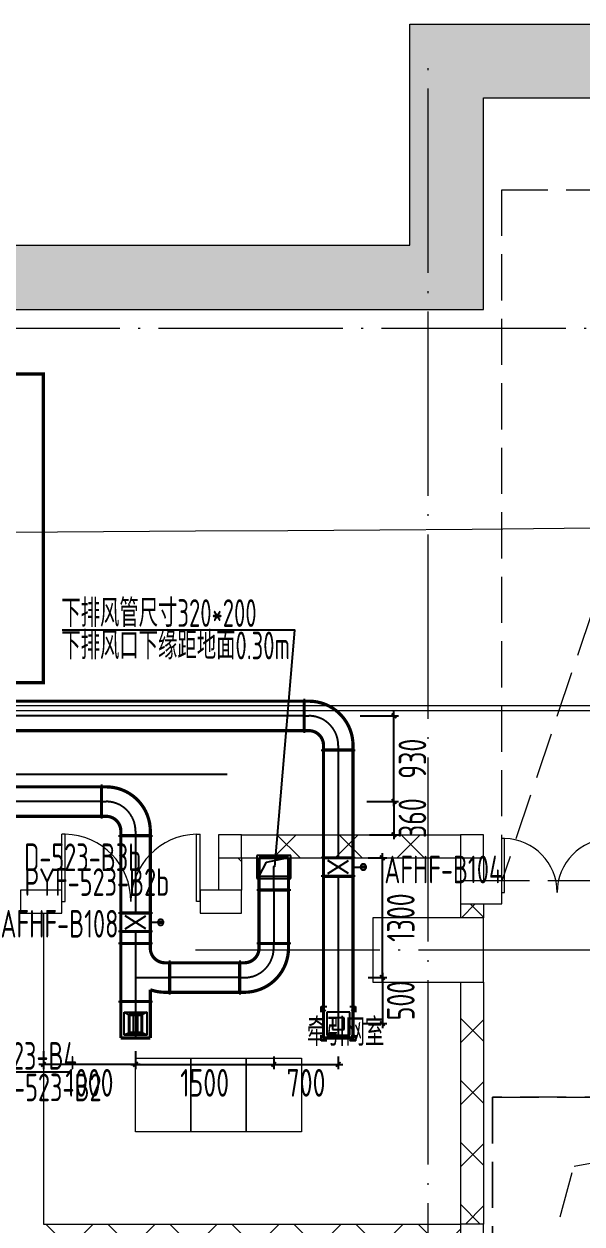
# Model space of a CAD drawing. Extents: x 4 to 13611208, y -605838 to 574722.
# Drawn here: x 13455412 to 13461467, y -8835 to 4190 of the extents above; entities that cross this region are included whole.
import ezdxf

# ---------------------------------------------------------------- set-up
doc = ezdxf.new("R2010")
doc.units = 0
doc.header["$LTSCALE"] = 1000
doc.header["$MEASUREMENT"] = 0
for name, pattern in [('CENTER2', [28.575, 19.05, -3.175, 3.175, -3.175]), ('DASH', [0.35, 0.25, -0.1]), ('DOTE', [2.42, 2, -0.2, 0.02, -0.2])]:
    doc.linetypes.add(name, pattern=pattern)
for name, color, linetype in [('DUCT-D-P标注', 7, 'Continuous'), ('DUCT-K-P中心线', 5, 'CENTER2'), ('DUCT-K-P标注', 7, 'Continuous'), ('DUCT-K-P法兰', 2, 'Continuous'), ('DUCT-K-P管', 191, 'Continuous'), ('DUCT-K-P管端线', 2, 'Continuous'), ('DUCT-K-P阀门', 7, 'Continuous'), ('DUCT-K-P风口', 7, 'Continuous'), ('DUCT-K-S中心线', 5, 'CENTER2'), ('DUCT-K-S标注', 7, 'Continuous'), ('DUCT-K-S法兰', 2, 'Continuous'), ('DUCT-K-S管', 40, 'Continuous'), ('DUCT-K-S管端线', 4, 'Continuous'), ('DUCT-K-S阀门', 7, 'Continuous'), ('DUCT-K-S风口', 7, 'Continuous'), ('Hvac-Hide', 8, 'Continuous'), ('SDF-标注', 7, 'Continuous')]:
    doc.layers.add(name, color=color, linetype=linetype)
doc.layers.add('SDF-风管', color=3, linetype='Continuous', lineweight=20)
doc.layers.add('建筑底图', color=8, linetype='Continuous', lineweight=13)
doc.styles.add('67', font='gbenor.shx', dxfattribs={"width": 0.7, "bigfont": 'hztxt.shx'})
doc.styles.add('C', font='HZTXT_E', dxfattribs={"width": 0.7, "bigfont": 'HZTXT'})
doc.styles.add('du', font='gbenor.shx', dxfattribs={"width": 0.8, "bigfont": 'hztxt.shx'})
doc.dimstyles.new('67', dxfattribs={"dimscale": 100, "dimtxt": 3, "dimasz": 0.5, "dimexe": 0.5, "dimexo": 2, "dimgap": 0.5, "dimtad": 2, "dimdec": 0, "dimrnd": 5, "dimzin": 0, "dimdsep": 46, "dimtxsty": 'du', "dimblk": 'ARCHTICK', "dimcen": 0, "dimdle": 0.5, "dimclrd": 256, "dimclre": 256, "dimclrt": 256, "dimazin": 0, "dimtfac": 1, "dimtdec": 0, "dimtix": 1, "dimtmove": 2, "dimatfit": 3, "dimfxl": 100, "dimtolj": 1, "dimtzin": 0, "dimlwd": -1, "dimlwe": -1, "dimarcsym": 0})
pattern_1 = [(45, (0, 0), (-336.759605, 336.759605), []), (135, (0, 0), (-336.759605, -336.759605), [])]

# ---------------------------------------------------------------- blocks, each defined once
blk = doc.blocks.new('$DorLib2D$00000002')
for p, q in [((-0.5, 0), (-0.5, 0.4875)), ((-0.475, 0.4875), (-0.5, 0.4875)), ((-0.475, 0), (-0.475, 0.4875)), ((0.475, 0), (0.475, 0.4875)), ((0.475, 0.4875), (0.5, 0.4875)), ((0.5, 0), (0.5, 0.4875)), ((-0.5, 0), (-0.475, 0)), ((0.5, 0), (0.475, 0))]:
    blk.add_line(p, q)
at = {"lineweight": 13}
for centre, start, end in [((-0.4875, 0), 0, 88.53072), ((0.4875, 0), 91.46928, 180)]:
    blk.add_arc(centre, 0.4875, start, end, dxfattribs=at)
blk = doc.blocks.new('_FZH')
blk.add_lwpolyline([(-0.5, -0.5), (0.5, -0.5), (0.5, 0.5), (-0.5, 0.5)], close=True)
blk = doc.blocks.new('_ArchTick')
at = {"color": 0, "linetype": 'ByBlock', "const_width": 0.4}
blk.add_lwpolyline([(-0.5, -0.5), (0.5, 0.5)], dxfattribs=at)
blk = doc.blocks.new('*D710')
at = {"layer": 'DUCT-K-S标注', "transparency": 16777216}
for p, q in [((13455622, -6960), (13455622, -7153)), ((13456622, -6960), (13456622, -7153)), ((13456672, -7103), (13455572, -7103))]:
    blk.add_line(p, q, dxfattribs=at)
at = {"layer": 'DUCT-K-S标注', "transparency": 16777216, "xscale": 50, "yscale": 50, "zscale": 50, "rotation": 180}
blk.add_blockref('_ArchTick', (13455622, -7103), dxfattribs=at)
at = {"layer": 'DUCT-K-S标注', "transparency": 16777216, "xscale": 50, "yscale": 50, "zscale": 50}
blk.add_blockref('_ArchTick', (13456622, -7103), dxfattribs=at)
at = {"layer": 'DUCT-K-S标注', "transparency": 16777216, "insert": (13456122, -7303), "char_height": 300, "attachment_point": 5, "style": 'du'}
blk.add_mtext('\\A1;1000', dxfattribs=at)
blk = doc.blocks.new('*D711')
at = {"layer": 'DUCT-K-S标注', "transparency": 16777216}
for p, q in [((13456622, -6960), (13456622, -7153)), ((13458122, -7016), (13458122, -7153)), ((13456572, -7103), (13458172, -7103))]:
    blk.add_line(p, q, dxfattribs=at)
at = {"layer": 'DUCT-K-S标注', "transparency": 16777216, "xscale": 50, "yscale": 50, "zscale": 50, "rotation": 180}
blk.add_blockref('_ArchTick', (13456622, -7103), dxfattribs=at)
at = {"layer": 'DUCT-K-S标注', "transparency": 16777216, "xscale": 50, "yscale": 50, "zscale": 50}
blk.add_blockref('_ArchTick', (13458122, -7103), dxfattribs=at)
at = {"layer": 'DUCT-K-S标注', "transparency": 16777216, "insert": (13457372, -7303), "char_height": 300, "attachment_point": 5, "style": 'du'}
blk.add_mtext('\\A1;1500', dxfattribs=at)
blk = doc.blocks.new('*D712')
at = {"layer": 'DUCT-K-S标注', "transparency": 16777216}
for p, q in [((13459301, -6210), (13459301, -4810)), ((13459147, -4860), (13459351, -4860)), ((13459182, -6160), (13459351, -6160))]:
    blk.add_line(p, q, dxfattribs=at)
at = {"layer": 'DUCT-K-S标注', "transparency": 16777216, "xscale": 50, "yscale": 50, "zscale": 50}
for p, rotation in [((13459301, -4860), 90), ((13459301, -6160), 270)]:
    blk.add_blockref('_ArchTick', p, dxfattribs=dict(at, rotation=rotation))
at = {"layer": 'DUCT-K-S标注', "transparency": 16777216, "insert": (13459501, -5510), "char_height": 300, "attachment_point": 5, "rotation": 90, "style": 'du'}
blk.add_mtext('\\A1;1300', dxfattribs=at)
blk = doc.blocks.new('*D713')
at = {"layer": 'DUCT-K-S标注', "transparency": 16777216}
for p, q in [((13459133, -4250), (13459477, -4250)), ((13459427, -4250), (13459427, -4200)), ((13459427, -4250), (13459427, -4610)), ((13459160, -4610), (13459477, -4610)), ((13459427, -4610), (13459427, -4660))]:
    blk.add_line(p, q, dxfattribs=at)
at = {"layer": 'DUCT-K-S标注', "transparency": 16777216, "xscale": 50, "yscale": 50, "zscale": 50}
for p, rotation in [((13459427, -4250), 270), ((13459427, -4610), 90)]:
    blk.add_blockref('_ArchTick', p, dxfattribs=dict(at, rotation=rotation))
at = {"layer": 'DUCT-K-S标注', "transparency": 16777216, "insert": (13459627, -4430), "char_height": 300, "attachment_point": 5, "rotation": 90, "style": 'du'}
blk.add_mtext('\\A1;360', dxfattribs=at)
blk = doc.blocks.new('*D714')
at = {"layer": 'DUCT-K-S标注', "transparency": 16777216}
for p, q in [((13459059, -3320), (13459477, -3320)), ((13459427, -4300), (13459427, -3270)), ((13459333, -4250), (13459477, -4250))]:
    blk.add_line(p, q, dxfattribs=at)
at = {"layer": 'DUCT-K-S标注', "transparency": 16777216, "xscale": 50, "yscale": 50, "zscale": 50}
for p, rotation in [((13459427, -3320), 90), ((13459427, -4250), 270)]:
    blk.add_blockref('_ArchTick', p, dxfattribs=dict(at, rotation=rotation))
at = {"layer": 'DUCT-K-S标注', "transparency": 16777216, "insert": (13459627, -3785), "char_height": 300, "attachment_point": 5, "rotation": 90, "style": 'du'}
blk.add_mtext('\\A1;930', dxfattribs=at)
blk = doc.blocks.new('*D2075')
at = {"layer": 'DUCT-K-S标注', "transparency": 16777216}
for p, q in [((13459301, -6110), (13459301, -6710)), ((13459147, -6160), (13459351, -6160)), ((13459085, -6660), (13459351, -6660))]:
    blk.add_line(p, q, dxfattribs=at)
at = {"layer": 'DUCT-K-S标注', "transparency": 16777216, "xscale": 50, "yscale": 50, "zscale": 50}
for p, rotation in [((13459301, -6160), 90), ((13459301, -6660), 270)]:
    blk.add_blockref('_ArchTick', p, dxfattribs=dict(at, rotation=rotation))
at = {"layer": 'DUCT-K-S标注', "transparency": 16777216, "insert": (13459501, -6410), "char_height": 300, "attachment_point": 5, "rotation": 90, "style": 'du'}
blk.add_mtext('\\A1;500', dxfattribs=at)
blk = doc.blocks.new('*D2076')
at = {"layer": 'DUCT-K-S标注', "transparency": 16777216}
for p, q in [((13458122, -7016), (13458122, -7153)), ((13458822, -7016), (13458822, -7153)), ((13458072, -7103), (13458872, -7103))]:
    blk.add_line(p, q, dxfattribs=at)
at = {"layer": 'DUCT-K-S标注', "transparency": 16777216, "xscale": 50, "yscale": 50, "zscale": 50, "rotation": 180}
blk.add_blockref('_ArchTick', (13458122, -7103), dxfattribs=at)
at = {"layer": 'DUCT-K-S标注', "transparency": 16777216, "xscale": 50, "yscale": 50, "zscale": 50}
blk.add_blockref('_ArchTick', (13458822, -7103), dxfattribs=at)
at = {"layer": 'DUCT-K-S标注', "transparency": 16777216, "insert": (13458472, -7303), "char_height": 300, "attachment_point": 5, "style": 'du'}
blk.add_mtext('\\A1;700', dxfattribs=at)
blk = doc.blocks.new('$风口$00000108')
for p, q in [((-250, 135), (-190, 75)), ((-250, -135), (-250, 135)), ((200, 25), (-190, 25)), ((250, 135), (200, 75)), ((250, 135), (250, -135)), ((-250, -135), (-190, -75)), ((250, -135), (-250, -135)), ((200, -25), (-190, -25)), ((200, -75), (250, -135))]:
    blk.add_line(p, q)
at = {"linetype": 'Continuous'}
blk.add_line((250, 135), (-250, 135), dxfattribs=at)
at = {"lineweight": 40}
for p, q in [((-190, 75), (200, 75)), ((-190, -75), (-190, 75)), ((200, 75), (200, -75)), ((-190, -75), (200, -75))]:
    blk.add_line(p, q, dxfattribs=at)
blk = doc.blocks.new('$风口$00000060')
for p, q in [((-300, 300), (-200, 300)), ((-300, 200), (-300, 300)), ((-300, 300), (-223, 223)), ((200, 300), (300, 300)), ((300, 300), (223, 223)), ((300, 300), (300, 200)), ((-300, -300), (-300, -200)), ((300, -200), (300, -300)), ((-300, -300), (-223, -223)), ((-200, -300), (-300, -300)), ((300, -300), (200, -300)), ((300, -300), (223, -223))]:
    blk.add_line(p, q)
at = {"color": 0}
for p, q in [((-200, 200), (-200, -200)), ((200, 200), (-200, 200)), ((-100, 100), (-100, -100)), ((100, 100), (-100, 100)), ((100, -100), (100, 100)), ((200, -200), (200, 200)), ((-200, -200), (200, -200)), ((-100, -100), (100, -100))]:
    blk.add_line(p, q, dxfattribs=at)

msp = doc.modelspace()

# ---------------------------------------------------------------- hatches: boundary and pattern name
at = {"layer": '建筑底图'}
h = msp.add_hatch(dxfattribs=at)
h.set_pattern_fill('钢筋混凝土', color=8, scale=100, style=0)
h.set_pattern_definition([(45, (793255.26, 9e-08), (-176.7766953, 176.7766953), []), (50, (793255.26, 9e-08), (717.260183, -62.752135), [75, -825]), (355, (793255.26, 9e-08), (-138.751334, 752.192134), [60, -660]), (100.4514, (793315, -5.2), (578.50938, 689.439542), [63.74019, -701.14211]), (46.1842, (793255.26, 200), (1067.24105, -165.519014), [112.5, -1237.5]), (96.6356, (793344.2, 186.2), (934.662706, 974.11787), [95.61029, -1051.713]), (351.1842, (793255.3, 200), (934.661945, 974.1186), [90, -990]), (21, (793355.26, 150), (596.907052, -402.61889), [75, -825]), (326, (793355.26, 150), (243.31533, 725.150045), [60, -660]), (71.4514, (793405, 116.45), (840.22263, 322.530497), [63.74019, -701.14211]), (37.5, (793255.26, 9e-08), (12.1598553, 332.893854), [0, -652, 0, -670, 0, -662.5]), (7.5, (793255.26, 9e-08), (263.069537, 394.411712), [0, -382, 0, -637, 0, -252.5]), (327.5, (793032.26, 9e-08), (533.822436, -22.554872), [0, -250, 0, -780, 0, -1035]), (317.5, (792932.26, 9e-08), (583.18617, 100.104982), [0, -325, 0, -518, 0, -735])])
h.paths.add_polyline_path([(13453297.4, 1089.7), (13453297.4, 1789.7), (13459597.4, 1789.7), (13459597.4, 4189.7), (13473697.4, 4189.7), (13473697.4, 2261.9), (13472897.4, 2261.9), (13472897.4, 3389.7), (13460397.4, 3389.7), (13460397.4, 1089.7)])
h = msp.add_hatch(dxfattribs=at)
h.set_pattern_fill('ANSI37', color=8, scale=300, style=0)
h.set_pattern_definition(pattern_1)
h.paths.add_polyline_path([(13460147.4, -4860.3), (13460147.4, -4610.3), (13457772.4, -4610.3), (13457772.4, -4860.3)])
h = msp.add_hatch(dxfattribs=at)
h.set_pattern_fill('ANSI37', color=8, scale=300, style=0)
h.set_pattern_definition(pattern_1)
h.paths.add_polyline_path([(13457522.4, -5210.3), (13457772.4, -5210.3), (13457772.4, -4860.3), (13457522.4, -4860.3)])
h = msp.add_hatch(dxfattribs=at)
h.set_pattern_fill('ANSI37', color=8, scale=300, style=0)
h.set_pattern_definition(pattern_1)
h.paths.add_polyline_path([(13455372.4, -5460.3), (13455372.4, -5210.3), (13455497.4, -5210.3), (13451822.4, -5210.3), (13451822.4, -5460.3)])
h = msp.add_hatch(dxfattribs=at)
h.set_pattern_fill('ANSI37', color=8, scale=300, style=0)
h.set_pattern_definition(pattern_1)
h.paths.add_polyline_path([(13460147.4, -5510.3), (13460397.4, -5510.3), (13460397.4, -5360.3), (13460147.4, -5360.3)])
h = msp.add_hatch(dxfattribs=at)
h.set_pattern_fill('ANSI37', color=8, scale=300, style=0)
h.set_pattern_definition(pattern_1)
h.paths.add_polyline_path([(13460147.4, -8835.3), (13460397.4, -8835.3), (13460397.4, -6210.3), (13460147.4, -6210.3)])
h = msp.add_hatch(dxfattribs=at)
h.set_pattern_fill('ANSI37', color=8, scale=300, style=0)
h.set_pattern_definition(pattern_1)
h.paths.add_polyline_path([(13460147.4, -9085.3), (13460147.4, -8835.3), (13455622.4, -8835.3), (13455622.4, -9085.3)])

# ---------------------------------------------------------------- linework, layer by layer
at = {"layer": 'DUCT-D-P标注'}
msp.add_lwpolyline([(13457615.9, -3957.9), (13454881.4, -3957.9)], dxfattribs=at)
at = {"layer": 'DUCT-K-P中心线'}
for p, q in [((13456252.4, -4250.3), (13443932.6, -4250.3)), ((13456252.4, -4250.3), (13456302.4, -4250.3)), ((13456622.4, -4570.3), (13456622.4, -4620.3)), ((13456622.4, -4620.5), (13456622.4, -5460.3)), ((13458122.4, -5208.8), (13458122.4, -4958.8)), ((13458122.4, -5209), (13458122.4, -5790.1)), ((13456622.4, -5660.7), (13456622.4, -5790.1)), ((13456622.4, -5790.3), (13456622.4, -6160.3)), ((13458122.4, -5840.3), (13458122.4, -5790.3)), ((13456622.4, -6160.3), (13456622.4, -6420.3)), ((13456622.4, -6160.3), (13456992.4, -6160.3)), ((13457752.2, -6160.3), (13456992.6, -6160.3)), ((13457752.4, -6160.3), (13457802.4, -6160.3)), ((13456622.4, -6420.5), (13456622.4, -6815.5))]:
    msp.add_line(p, q, dxfattribs=at)
for centre, start, end in [((13456302.4, -4570.3), 0, 90), ((13457802.4, -5840.3), 270, 360)]:
    msp.add_arc(centre, 320, start, end, dxfattribs=at)
at = {"layer": 'DUCT-K-P标注'}
msp.add_lwpolyline([(13458132.4, -4958.8), (13458352.3, -2391.4), (13455824.3, -2391.4)], dxfattribs=at)
at = {"layer": 'DUCT-K-P法兰'}
for p, q in [((13456252.3, -4065.3), (13456252.3, -4435.3)), ((13456437.4, -4620.4), (13456807.4, -4620.4)), ((13457937.4, -4833.8), (13457937.4, -5083.8)), ((13458307.4, -4833.8), (13457937.4, -4833.8)), ((13458307.4, -5083.8), (13458307.4, -4833.8)), ((13457937.4, -5083.8), (13457962.4, -5083.8)), ((13457937.4, -5208.9), (13458307.4, -5208.9)), ((13458282.4, -5083.8), (13458307.4, -5083.8)), ((13456807.4, -5460.4), (13456437.4, -5460.4)), ((13456807.4, -5660.6), (13456437.4, -5660.6)), ((13456807.4, -5790.2), (13456437.4, -5790.2)), ((13458307.4, -5790.2), (13457937.4, -5790.2)), ((13456992.5, -6345.3), (13456992.5, -5975.3)), ((13457752.3, -5975.3), (13457752.3, -6345.3)), ((13456437.4, -6420.4), (13456807.4, -6420.4))]:
    msp.add_line(p, q, dxfattribs=at)
at = {"layer": 'DUCT-K-P法兰', "color": 18, "true_color": 0x000000}
for p in [(13456252.2, -4250.3, 3700), (13456252.4, -4250.3, 3700), (13456622.4, -4620.3, 3700), (13456622.4, -4620.5, 3700), (13458122.4, -4958.8, 3450), (13458122.4, -4958.8, 3449.8), (13458122.4, -5208.8, 3700), (13458122.4, -5209, 3700), (13456622.4, -5460.3, 3700), (13456622.4, -5460.5, 3700), (13456622.4, -5660.5, 3700), (13456622.4, -5660.7, 3700), (13456622.4, -5790.1, 3700), (13456622.4, -5790.3, 3700), (13458122.4, -5790.1, 3700), (13458122.4, -5790.3, 3700), (13456992.4, -6160.3, 3700), (13456992.6, -6160.3, 3700), (13457752.2, -6160.3, 3700), (13457752.4, -6160.3, 3700), (13456622.4, -6420.3, 3700), (13456622.4, -6420.5, 3700)]:
    msp.add_point(p, dxfattribs=at)
at = {"layer": 'DUCT-K-P管', "const_width": 35}
for points in [[(13456252.4, -4090.3), (13443932.6, -4090.3)], [(13456252.4, -4410.3), (13456252.4, -4090.3)], [(13456252.4, -4090.3), (13456302.4, -4090.3)], [(13443932.6, -4410.3), (13456252.4, -4410.3)], [(13456302.4, -4410.3), (13456252.4, -4410.3)], [(13456462.4, -4620.3), (13456462.4, -4570.3)], [(13456782.4, -4570.3), (13456782.4, -4620.3)], [(13456462.4, -4620.5), (13456462.4, -5460.3)], [(13456782.4, -4620.5), (13456462.4, -4620.5)], [(13456782.4, -5460.3), (13456782.4, -4620.5)], [(13457962.4, -5208.8), (13457962.4, -4858.8)], [(13457962.4, -4858.8), (13458282.4, -4858.8)], [(13458282.4, -5208.8), (13458282.4, -4858.8)], [(13457962.4, -5209), (13457962.4, -5790.1)], [(13458282.4, -5209), (13457962.4, -5209)], [(13458282.4, -5790.1), (13458282.4, -5209)], [(13456462.4, -5460.3), (13456782.4, -5460.3)], [(13456462.4, -5660.5), (13456462.4, -5460.5)], [(13456782.4, -5460.5), (13456782.4, -5660.5)], [(13456462.4, -5660.7), (13456462.4, -5790.1)], [(13456782.4, -5660.7), (13456462.4, -5660.7)], [(13456782.4, -5790.1), (13456782.4, -5660.7)], [(13456462.4, -5790.1), (13456782.4, -5790.1)], [(13456462.4, -5840.3), (13456462.4, -5790.3)], [(13456462.4, -6420.3), (13456462.4, -5840.3)], [(13456782.4, -5790.3), (13456782.4, -5840.3)], [(13457962.4, -5790.1), (13458282.4, -5790.1)], [(13457962.4, -5790.3), (13457962.4, -5840.3)], [(13458282.4, -5840.3), (13458282.4, -5790.3)], [(13456942.4, -6000.3), (13456992.4, -6000.3)], [(13457752.2, -6000.3), (13456992.6, -6000.3)], [(13456992.6, -6000.3), (13456992.6, -6320.3)], [(13457752.2, -6320.3), (13457752.2, -6000.3)], [(13457802.4, -6000.3), (13457752.4, -6000.3)], [(13456782.4, -6292.8), (13456782.4, -6420.3)], [(13456992.4, -6320.3), (13456942.4, -6320.3)], [(13456992.6, -6320.3), (13457752.2, -6320.3)], [(13457752.4, -6320.3), (13457802.4, -6320.3)], [(13456462.4, -6420.5), (13456462.4, -6815.5)], [(13456782.4, -6420.5), (13456462.4, -6420.5)], [(13456782.4, -6815.5), (13456782.4, -6420.5)], [(13456462.4, -6815.5), (13456782.4, -6815.5)]]:
    msp.add_lwpolyline(points, dxfattribs=at)
at = {"layer": 'DUCT-K-P管', "extrusion": (0, 0, -1), "const_width": 35}
for points in [[(-13456302.4, -4090.3, 0.4142136), (-13456782.4, -4570.3)], [(-13456302.4, -4410.3, 0.4142136), (-13456462.4, -4570.3)], [(-13456942.4, -6320.3, 0.0851642), (-13456782.4, -6292.8)]]:
    msp.add_lwpolyline(points, format="xyb", dxfattribs=at)
at = {"layer": 'DUCT-K-P管', "const_width": 35}
for points in [[(13456782.4, -5840.3, 0.4142136), (13456942.4, -6000.3)], [(13457802.4, -6320.3, 0.4142136), (13458282.4, -5840.3)], [(13457802.4, -6000.3, 0.4142136), (13457962.4, -5840.3)]]:
    msp.add_lwpolyline(points, format="xyb", dxfattribs=at)
at = {"layer": 'DUCT-K-P管', "color": 18, "true_color": 0x000000}
for p in [(13456252.4, -4250.3, 3700), (13456622.4, -4620.3, 3700), (13458122.4, -4958.8, 3450), (13458122.4, -5208.8, 3700), (13456622.4, -5790.3, 3700), (13458122.4, -5790.3, 3700), (13456992.4, -6160.3, 3700), (13457752.4, -6160.3, 3700), (13456622.4, -6420.3, 3700)]:
    msp.add_point(p, dxfattribs=at)
at = {"layer": 'DUCT-K-P管端线'}
for p, q in [((13456252.4, -4090.3), (13456252.4, -4410.3)), ((13456782.4, -4620.3), (13456462.4, -4620.3)), ((13458282.4, -5208.8), (13457962.4, -5208.8)), ((13456782.4, -5460.5), (13456462.4, -5460.5)), ((13456782.4, -5660.5), (13456462.4, -5660.5)), ((13456462.4, -5790.3), (13456782.4, -5790.3)), ((13458282.4, -5790.3), (13457962.4, -5790.3)), ((13456992.4, -6000.3), (13456992.4, -6320.3)), ((13457752.4, -6320.3), (13457752.4, -6000.3)), ((13456782.4, -6420.3), (13456462.4, -6420.3))]:
    msp.add_line(p, q, dxfattribs=at)
at = {"layer": 'DUCT-K-P阀门'}
for p, q in [((13456510.4, -5630.5), (13456734.3, -5490.4)), ((13456734.4, -5630.5), (13456510.4, -5490.5)), ((13456782.4, -5560.5), (13456862.4, -5560.5)), ((13456862.8, -5555.5), (13456862.4, -5560.5)), ((13456862.4, -5560.5), (13456862.8, -5565.5)), ((13456863.9, -5550.6), (13456862.8, -5555.5)), ((13456862.8, -5565.5), (13456863.9, -5570.4)), ((13456865.9, -5545.9), (13456863.9, -5550.6)), ((13456863.9, -5570.4), (13456865.9, -5575)), ((13456868.5, -5541.7), (13456865.9, -5545.9)), ((13456865.9, -5575), (13456868.5, -5579.3)), ((13456871.7, -5537.8), (13456868.5, -5541.7)), ((13456868.5, -5579.3), (13456871.7, -5583.1)), ((13456875.6, -5534.6), (13456871.7, -5537.8)), ((13456871.7, -5583.1), (13456875.6, -5586.4)), ((13456914.8, -5551.7), (13456874, -5560.5)), ((13456874, -5551.7), (13456914.8, -5551.7)), ((13456874, -5560.5), (13456914.8, -5569.2)), ((13456914.8, -5569.2), (13456874, -5569.2)), ((13456879.8, -5532), (13456875.6, -5534.6)), ((13456875.6, -5586.4), (13456879.8, -5589)), ((13456884.5, -5530), (13456879.8, -5532)), ((13456879.8, -5589), (13456884.5, -5590.9)), ((13456889.4, -5528.9), (13456884.5, -5530)), ((13456884.5, -5590.9), (13456889.4, -5592.1)), ((13456894.4, -5528.5), (13456889.4, -5528.9)), ((13456889.4, -5592.1), (13456894.4, -5592.5)), ((13456899.4, -5528.9), (13456894.4, -5528.5)), ((13456894.4, -5592.5), (13456899.4, -5592.1)), ((13456904.3, -5530), (13456899.4, -5528.9)), ((13456899.4, -5592.1), (13456904.3, -5590.9)), ((13456908.9, -5532), (13456904.3, -5530)), ((13456904.3, -5590.9), (13456908.9, -5589)), ((13456913.2, -5534.6), (13456908.9, -5532)), ((13456908.9, -5589), (13456913.2, -5586.4)), ((13456917, -5537.8), (13456913.2, -5534.6)), ((13456913.2, -5586.4), (13456917, -5583.1)), ((13456920.3, -5541.7), (13456917, -5537.8)), ((13456917, -5583.1), (13456920.3, -5579.3)), ((13456922.9, -5545.9), (13456920.3, -5541.7)), ((13456920.3, -5579.3), (13456922.9, -5575)), ((13456924.8, -5550.6), (13456922.9, -5545.9)), ((13456922.9, -5575), (13456924.8, -5570.4)), ((13456926, -5555.5), (13456924.8, -5550.6)), ((13456924.8, -5570.4), (13456926, -5565.5)), ((13456926.4, -5560.5), (13456926, -5555.5)), ((13456926, -5565.5), (13456926.4, -5560.5))]:
    msp.add_line(p, q, dxfattribs=at)
at = {"layer": 'DUCT-K-S中心线'}
for p, q in [((13458452.2, -3320.3), (13443272.6, -3320.3)), ((13458452.4, -3320.3), (13458502.4, -3320.3)), ((13458822.4, -3640.3), (13458822.4, -3690.3)), ((13458822.4, -3690.5), (13458822.4, -4860.3)), ((13458822.4, -5060.7), (13458822.4, -6815.5))]:
    msp.add_line(p, q, dxfattribs=at)
msp.add_arc((13458502.4, -3640.3), 320, 0, 90, dxfattribs=at)
at = {"layer": 'DUCT-K-S法兰'}
for p, q in [((13458452.3, -3135.3), (13458452.3, -3505.3)), ((13458637.4, -3690.4), (13459007.4, -3690.4)), ((13459007.4, -4860.4), (13458637.4, -4860.4)), ((13459007.4, -5060.6), (13458637.4, -5060.6))]:
    msp.add_line(p, q, dxfattribs=at)
at = {"layer": 'DUCT-K-S法兰', "color": 18, "true_color": 0x000000}
for p in [(13458452.2, -3320.3, 3700), (13458452.4, -3320.3, 3700), (13458822.4, -3690.3, 3700), (13458822.4, -3690.5, 3700), (13458822.4, -4860.3, 3700), (13458822.4, -4860.5, 3700), (13458822.4, -5060.5, 3700), (13458822.4, -5060.7, 3700)]:
    msp.add_point(p, dxfattribs=at)
at = {"layer": 'DUCT-K-S管', "const_width": 35}
for points in [[(13458452.2, -3160.3), (13443272.6, -3160.3)], [(13458452.2, -3480.3), (13458452.2, -3160.3)], [(13458452.4, -3160.3), (13458502.4, -3160.3)], [(13443272.6, -3480.3), (13458452.2, -3480.3)], [(13458502.4, -3480.3), (13458452.4, -3480.3)], [(13458662.4, -3690.3), (13458662.4, -3640.3)], [(13458982.4, -3640.3), (13458982.4, -3690.3)], [(13458662.4, -3690.5), (13458662.4, -4860.3)], [(13458982.4, -3690.5), (13458662.4, -3690.5)], [(13458982.4, -4860.3), (13458982.4, -3690.5)], [(13458662.4, -4860.3), (13458982.4, -4860.3)], [(13458662.4, -5060.5), (13458662.4, -4860.5)], [(13458982.4, -4860.5), (13458982.4, -5060.5)], [(13458662.4, -5060.7), (13458662.4, -6815.5)], [(13458982.4, -5060.7), (13458662.4, -5060.7)], [(13458982.4, -6815.5), (13458982.4, -5060.7)], [(13458662.4, -6815.5), (13458982.4, -6815.5)]]:
    msp.add_lwpolyline(points, dxfattribs=at)
at = {"layer": 'DUCT-K-S管', "extrusion": (0, 0, -1), "const_width": 35}
for points in [[(-13458502.4, -3160.3, 0.4142136), (-13458982.4, -3640.3)], [(-13458502.4, -3480.3, 0.4142136), (-13458662.4, -3640.3)]]:
    msp.add_lwpolyline(points, format="xyb", dxfattribs=at)
at = {"layer": 'DUCT-K-S管', "color": 18, "true_color": 0x000000}
for p in [(13458452.4, -3320.3, 3700), (13458822.4, -3690.3, 3700)]:
    msp.add_point(p, dxfattribs=at)
at = {"layer": 'DUCT-K-S管端线'}
for p, q in [((13458452.4, -3160.3), (13458452.4, -3480.3)), ((13458982.4, -3690.3), (13458662.4, -3690.3)), ((13458982.4, -4860.5), (13458662.4, -4860.5)), ((13458982.4, -5060.5), (13458662.4, -5060.5))]:
    msp.add_line(p, q, dxfattribs=at)
at = {"layer": 'DUCT-K-S阀门'}
for p, q in [((13458710.4, -5030.5), (13458934.3, -4890.4)), ((13458934.4, -5030.5), (13458710.4, -4890.5)), ((13459065.9, -4945.9), (13459063.9, -4950.6)), ((13459068.5, -4941.7), (13459065.9, -4945.9)), ((13459071.7, -4937.8), (13459068.5, -4941.7)), ((13459075.6, -4934.6), (13459071.7, -4937.8)), ((13459079.8, -4932), (13459075.6, -4934.6)), ((13459084.5, -4930), (13459079.8, -4932)), ((13459089.4, -4928.9), (13459084.5, -4930)), ((13459094.4, -4928.5), (13459089.4, -4928.9)), ((13459099.4, -4928.9), (13459094.4, -4928.5)), ((13459104.3, -4930), (13459099.4, -4928.9)), ((13459108.9, -4932), (13459104.3, -4930)), ((13459113.2, -4934.6), (13459108.9, -4932)), ((13459117, -4937.8), (13459113.2, -4934.6)), ((13459120.3, -4941.7), (13459117, -4937.8)), ((13459122.9, -4945.9), (13459120.3, -4941.7)), ((13459124.8, -4950.6), (13459122.9, -4945.9)), ((13458982.4, -4960.5), (13459062.4, -4960.5)), ((13459062.8, -4955.5), (13459062.4, -4960.5)), ((13459062.4, -4960.5), (13459062.8, -4965.5)), ((13459063.9, -4950.6), (13459062.8, -4955.5)), ((13459062.8, -4965.5), (13459063.9, -4970.4)), ((13459063.9, -4970.4), (13459065.9, -4975)), ((13459065.9, -4975), (13459068.5, -4979.3)), ((13459068.5, -4979.3), (13459071.7, -4983.1)), ((13459071.7, -4983.1), (13459075.6, -4986.4)), ((13459114.8, -4951.7), (13459074, -4960.5)), ((13459074, -4951.7), (13459114.8, -4951.7)), ((13459074, -4960.5), (13459114.8, -4969.2)), ((13459114.8, -4969.2), (13459074, -4969.2)), ((13459075.6, -4986.4), (13459079.8, -4989)), ((13459079.8, -4989), (13459084.5, -4990.9)), ((13459084.5, -4990.9), (13459089.4, -4992.1)), ((13459089.4, -4992.1), (13459094.4, -4992.5)), ((13459094.4, -4992.5), (13459099.4, -4992.1)), ((13459099.4, -4992.1), (13459104.3, -4990.9)), ((13459104.3, -4990.9), (13459108.9, -4989)), ((13459108.9, -4989), (13459113.2, -4986.4)), ((13459113.2, -4986.4), (13459117, -4983.1)), ((13459117, -4983.1), (13459120.3, -4979.3)), ((13459120.3, -4979.3), (13459122.9, -4975)), ((13459122.9, -4975), (13459124.8, -4970.4)), ((13459126, -4955.5), (13459124.8, -4950.6)), ((13459124.8, -4970.4), (13459126, -4965.5)), ((13459126.4, -4960.5), (13459126, -4955.5)), ((13459126, -4965.5), (13459126.4, -4960.5))]:
    msp.add_line(p, q, dxfattribs=at)
at = {"layer": 'Hvac-Hide'}
for p, q in [((13458282.4, -4858.8), (13457962.4, -4858.8)), ((13457962.4, -4858.8), (13457962.4, -5058.8)), ((13457962.4, -5058.8), (13458042.4, -4908.8)), ((13458042.4, -4908.8), (13458282.4, -4858.8)), ((13458282.4, -5058.8), (13458282.4, -4858.8)), ((13457962.4, -5058.8), (13458282.4, -5058.8)), ((13457962.4, -5083.8), (13458282.4, -5083.8))]:
    msp.add_line(p, q, dxfattribs=at)
at = {"layer": 'SDF-标注'}
msp.add_line((13455909.5, -7187.7, 4160), (13454406.3, -7187.7, 4160), dxfattribs=at)
at = {"layer": 'SDF-风管', "const_width": 35, "elevation": 8250}
msp.add_lwpolyline([(13455221.7, -2960.3), (13455622.1, -2960.3), (13455622.1, 389.7), (13310397.1, 389.7), (13310397.1, 1039.7), (13270747.1, 1039.7), (13270747.1, -2960.3)], dxfattribs=at)
at = {"layer": '建筑底图', "color": 8}
for p, q in [((13459597.4, 1789.7), (13459597.4, 4189.7)), ((13459597.4, 4189.7), (13473697.4, 4189.7)), ((13460397.4, 1089.7), (13460397.4, 3389.7)), ((13460397.4, 3389.7), (13472897.4, 3389.7)), ((13421797.4, 1789.7), (13459597.4, 1789.7)), ((13422497.4, 1089.7), (13460397.4, 1089.7)), ((13466597.4, -3210.3), (13443897.4, -3210.3)), ((13457772.4, -4610.3), (13460147.4, -4610.3)), ((13457522.4, -4860.3), (13457522.4, -5210.3)), ((13457772.4, -4860.3), (13457772.4, -5210.3)), ((13457772.4, -4860.3), (13460147.4, -4860.3)), ((13460147.4, -4860.3), (13460147.4, -5110.3)), ((13460397.4, -4860.3), (13460397.4, -5110.3)), ((13455622.4, -5460.3), (13455622.4, -8835.3)), ((13460147.4, -5360.3), (13460147.4, -5510.3)), ((13460397.4, -5360.3), (13460397.4, -5510.3)), ((13460147.4, -6210.3), (13460147.4, -8835.3)), ((13460397.4, -6210.3), (13460397.4, -8835.3)), ((13455622.4, -8835.3), (13460147.4, -8835.3))]:
    msp.add_line(p, q, dxfattribs=at)
at = {"layer": '建筑底图', "color": 8, "linetype": 'DOTE'}
for p, q in [((13459797.4, -22710.3), (13459797.4, 3889.7)), ((13420572.4, 889.7), (13476260, 889.7)), ((13457272.4, -5860.3), (13476260, -5860.3))]:
    msp.add_line(p, q, dxfattribs=at)
at = {"layer": '建筑底图', "color": 8, "linetype": 'DASH'}
for p, q in [((13310397.4, 389.7), (13455622.4, 389.7)), ((13455622.4, -2960.3), (13455622.4, 389.7)), ((13270997.4, -2960.3), (13455622.4, -2960.3))]:
    msp.add_line(p, q, dxfattribs=at)
at = {"layer": '建筑底图', "color": 8, "linetype": 'Continuous'}
msp.add_line((13443847.4, -3260.3), (13465547.4, -3260.3), dxfattribs=at)
at = {"layer": '建筑底图', "color": 8, "linetype": 'DASH', "ltscale": 2}
for points in [[(13472097.4, -5110.3), (13460597.4, -5110.3), (13460597.4, 2389.7), (13472097.4, 2389.7)], [(13465497.4, -11460.3), (13460497.4, -11460.3), (13460497.4, -7460.3), (13465497.4, -7460.3)], [(13460497.4, -11460.3), (13461381.3, -8206), (13465497.4, -7460.3), (13460497.4, -7460.3)]]:
    msp.add_lwpolyline(points, close=True, dxfattribs=at)
msp.add_lwpolyline([(13472097.4, 2389.7), (13462467.2, 464.6), (13460597.4, -5110.3)], dxfattribs=at)
at = {"layer": '建筑底图', "color": 8, "ltscale": 0.1, "flags": 128}
msp.add_lwpolyline([(13443274.3, -1357.4), (13444274.3, -1356.4), (13445274.3, -1355.1), (13446274.3, -1353.6), (13447274.3, -1351.8), (13448274.3, -1349.7), (13449274.3, -1347.2), (13450274.3, -1344.5), (13451274.3, -1341.3), (13452274.3, -1337.8), (13453274.3, -1333.8), (13454274.2, -1329.4), (13455274.2, -1324.5), (13456274.2, -1319.2), (13457274.2, -1313.3), (13458274.2, -1306.9), (13459274.2, -1300), (13460274.1, -1292.5), (13461274.1, -1284.3), (13462274.1, -1275.6)], dxfattribs=at)
at = {"layer": '建筑底图', "color": 8}
for points in [[(13456622.4, -7035.3), (13457222.4, -7035.3), (13457222.4, -7835.3), (13456622.4, -7835.3)], [(13457222.4, -7035.3), (13457822.4, -7035.3), (13457822.4, -7835.3), (13457222.4, -7835.3)], [(13457822.4, -7035.3), (13458422.4, -7035.3), (13458422.4, -7835.3), (13457822.4, -7835.3)]]:
    msp.add_lwpolyline(points, close=True, dxfattribs=at)

# ---------------------------------------------------------------- block references
at = {"layer": 'DUCT-K-P风口', "xscale": 0.5, "yscale": 0.9259259259259259, "rotation": 270}
msp.add_blockref('$风口$00000108', (13456622.4, -6660.3, 3525), dxfattribs=at)
at = {"layer": 'DUCT-K-S风口', "xscale": 0.625, "yscale": 0.625}
msp.add_blockref('$风口$00000060', (13458822.4, -6660.3, 3475), dxfattribs=at)
at = {"layer": '建筑底图', "color": 8}
for name, p, xscale, yscale, zscale, rotation in [('$DorLib2D$00000002', (13456572.4, -5335.3), 1500, 1500, 1500, 359.9999997610907), ('$DorLib2D$00000002', (13461197.4, -5235.3), 1200, 1200, 1200, 359.9999997610879), ('_FZH', (13460372.4, -5235.3), 449.9999927673489, 250.0000000927157, 250.0000000927157, 359.9999999969386)]:
    msp.add_blockref(name, p, dxfattribs=dict(at, xscale=xscale, yscale=yscale, zscale=zscale, rotation=rotation))
for p, xscale, yscale, zscale in [((13457647.4, -4735.3), 249.9999957568944, 250.0000000374857, 250.0000000374857), ((13460272.4, -4735.3), 249.9999957568944, 250.0000000374857, 250.0000000374857), ((13455597.4, -5335.3), 449.9999897722155, 249.9999981574338, 249.9999981574338), ((13457547.4, -5335.3), 449.9999897722155, 249.9999981574338, 249.9999981574338), ((13459797.4, -5860.3), 1200, 700, 700), ((13460272.4, -8960.3), 250, 250, 250)]:
    msp.add_blockref('_FZH', p, dxfattribs=dict(at, xscale=xscale, yscale=yscale, zscale=zscale))

# ---------------------------------------------------------------- texts
at = {"layer": 'DUCT-K-P标注'}
for s, style, width, p in [('下排风管尺寸320*200', 'du', 0.7, (13455816.6, -2353.9, -3700)), ('下排风口下缘距地面0.30m', 'du', 0.7, (13455816.6, -2706.3, -3700)), ('AFHF-B104', '67', 0.75, (13459323.2, -5137.1, -3700)), ('AFHF-B108', '67', 0.75, (13455157.4, -5726.6, 9900))]:
    msp.add_text(s, height=300, dxfattribs=dict(at, style=style, width=width)).set_placement(p)
at = {"layer": 'SDF-标注', "style": '67', "width": 0.75}
for s, p in [('D-523-B3b', (13455413.1, -5004.7, 4159.3)), ('PYF-523-B2b', (13455417.6, -5273.9, 4159.3)), ('上：D-523-B4', (13454395.9, -7160.2, 4160)), ('下：FHF-523-B2', (13454402.2, -7502.7, 4159.3))]:
    msp.add_text(s, height=300, dxfattribs=at).set_placement(p)
at = {"layer": '建筑底图', "color": 8, "style": 'C', "width": 0.7}
msp.add_text('牵引网室', height=300, dxfattribs=at).set_placement((13458482.1, -6902.1))

# ---------------------------------------------------------------- dimensions: what is measured, and where the dimension line sits
at = {"layer": 'DUCT-K-S标注'}
for base, p1, p2, picture, middle in [((13459426.7, -3320.3), (13459133.3, -4250.3), (13458859.2, -3320.3, 3700), '*D714', (13459626.7, -3785.3)), ((13459426.7, -4610.3), (13458933.3, -4250.3), (13458959.9, -4610.3), '*D713', (13459626.7, -4430.3)), ((13459301.2, -4860.3), (13458982.4, -6160.3, 3700), (13458947.4, -4860.3, 3700), '*D712', (13459501.2, -5510.3)), ((13459301.2, -6660.3), (13458947.4, -6160.3), (13458884.9, -6660.3, 3475), '*D2075', (13459501.2, -6410.3))]:
    dim = msp.add_linear_dim(base=base, p1=p1, p2=p2, angle=90, dimstyle='67', dxfattribs=at)
    dim.commit()
    dim.dimension.update_dxf_attribs({"geometry": picture, "text_midpoint": middle})
for base, p1, p2, picture, middle in [((13455622.4, -7103), (13456622.4, -6760.3, 3525), (13455622.4, -6760.3), '*D710', (13456122.4, -7303)), ((13458122.4, -7103), (13456622.4, -6760.3, 3525), (13458122.4, -6815.5, 3700), '*D711', (13457372.4, -7303)), ((13458822.4, -7103), (13458122.4, -6815.5, 3700), (13458822.4, -6815.5, 3700), '*D2076', (13458472.4, -7303))]:
    dim = msp.add_linear_dim(base=base, p1=p1, p2=p2, dimstyle='67', dxfattribs=at)
    dim.commit()
    dim.dimension.update_dxf_attribs({"geometry": picture, "text_midpoint": middle})

doc.saveas('drawing.dxf')
